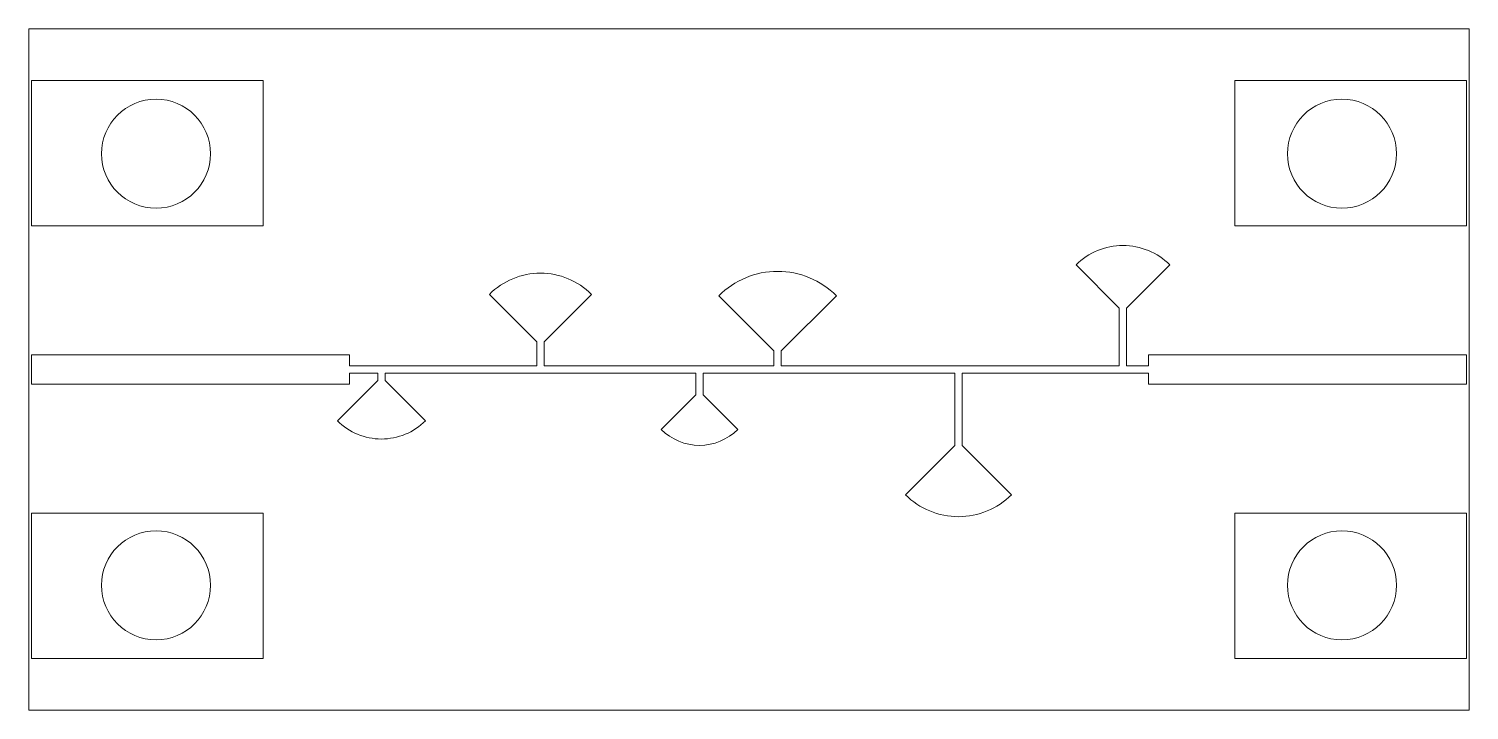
# Model space of a CAD drawing. Extents: x 0 to 31.7, y 0 to 15.
import ezdxf

# ---------------------------------------------------------------- set-up
doc = ezdxf.new("R2010")
doc.units = 0
doc.header["$MEASUREMENT"] = 0
doc.layers.get('0').update_dxf_attribs({"linetype": 'CONTINUOUS'})
for name, color, linetype in [('Border', 7, 'CONTINUOUS'), ('Drill', 7, 'CONTINUOUS'), ('Top', 1, 'CONTINUOUS')]:
    doc.layers.add(name, color=color, linetype=linetype)

msp = doc.modelspace()

# ---------------------------------------------------------------- linework, layer by layer
at = {"lineweight": 0}
msp.add_line((0.06, 0), (0.06, 0), dxfattribs=at)
at = {"layer": 'Border', "lineweight": 0}
msp.add_lwpolyline([(31.7, 0), (31.7, 15), (0, 15), (0, 0)], close=True, dxfattribs=at)
at = {"layer": 'Drill', "lineweight": 0}
for centre in [(2.8, 12.25), (28.9, 12.25), (2.8, 2.75), (28.9, 2.75)]:
    msp.add_circle(centre, 1.2, dxfattribs=at)
at = {"layer": 'Top', "lineweight": 0}
for points in [[(0.06, 13.86), (5.16, 13.86), (5.16, 10.66), (0.06, 10.66)], [(31.64, 13.86), (26.54, 13.86), (26.54, 10.66), (31.64, 10.66)], [(0.06, 1.14), (5.16, 1.14), (5.16, 4.34), (0.06, 4.34)], [(31.64, 1.14), (26.54, 1.14), (26.54, 4.34), (31.64, 4.34)]]:
    msp.add_lwpolyline(points, close=True, dxfattribs=at)
msp.add_lwpolyline([(16.56, 7.58), (16.56, 7.91), (17.774005, 9.124005, 0.414214), (15.185995, 9.124005), (16.4, 7.91), (16.4, 7.58), (11.34, 7.58), (11.34, 8.11), (12.3843, 9.1543, 0.414214), (10.1357, 9.1543), (11.18, 8.11), (11.18, 7.58), (7.06, 7.58), (7.06, 7.825), (0.06, 7.825), (0.06, 7.175), (7.06, 7.175), (7.06, 7.42), (7.68, 7.42), (7.68, 7.26), (6.791264, 6.371264, 0.414214), (8.728736, 6.371264), (7.84, 7.26), (7.84, 7.42), (14.68, 7.42), (14.68, 6.94), (13.918543, 6.178543, 0.414214), (15.601457, 6.178543), (14.84, 6.94), (14.84, 7.42), (20.38, 7.42), (20.38, 5.83), (19.293274, 4.743274, 0.414214), (21.626726, 4.743274), (20.54, 5.83), (20.54, 7.42), (24.64, 7.42), (24.64, 7.175), (31.64, 7.175), (31.64, 7.825), (24.64, 7.825), (24.64, 7.58), (24.16, 7.58), (24.16, 8.85), (25.112376, 9.802376, 0.414214), (23.047624, 9.802376), (24, 8.85), (24, 7.58), (16.56, 7.58)], format="xyb", close=True, dxfattribs=at)

doc.saveas('drawing.dxf')
